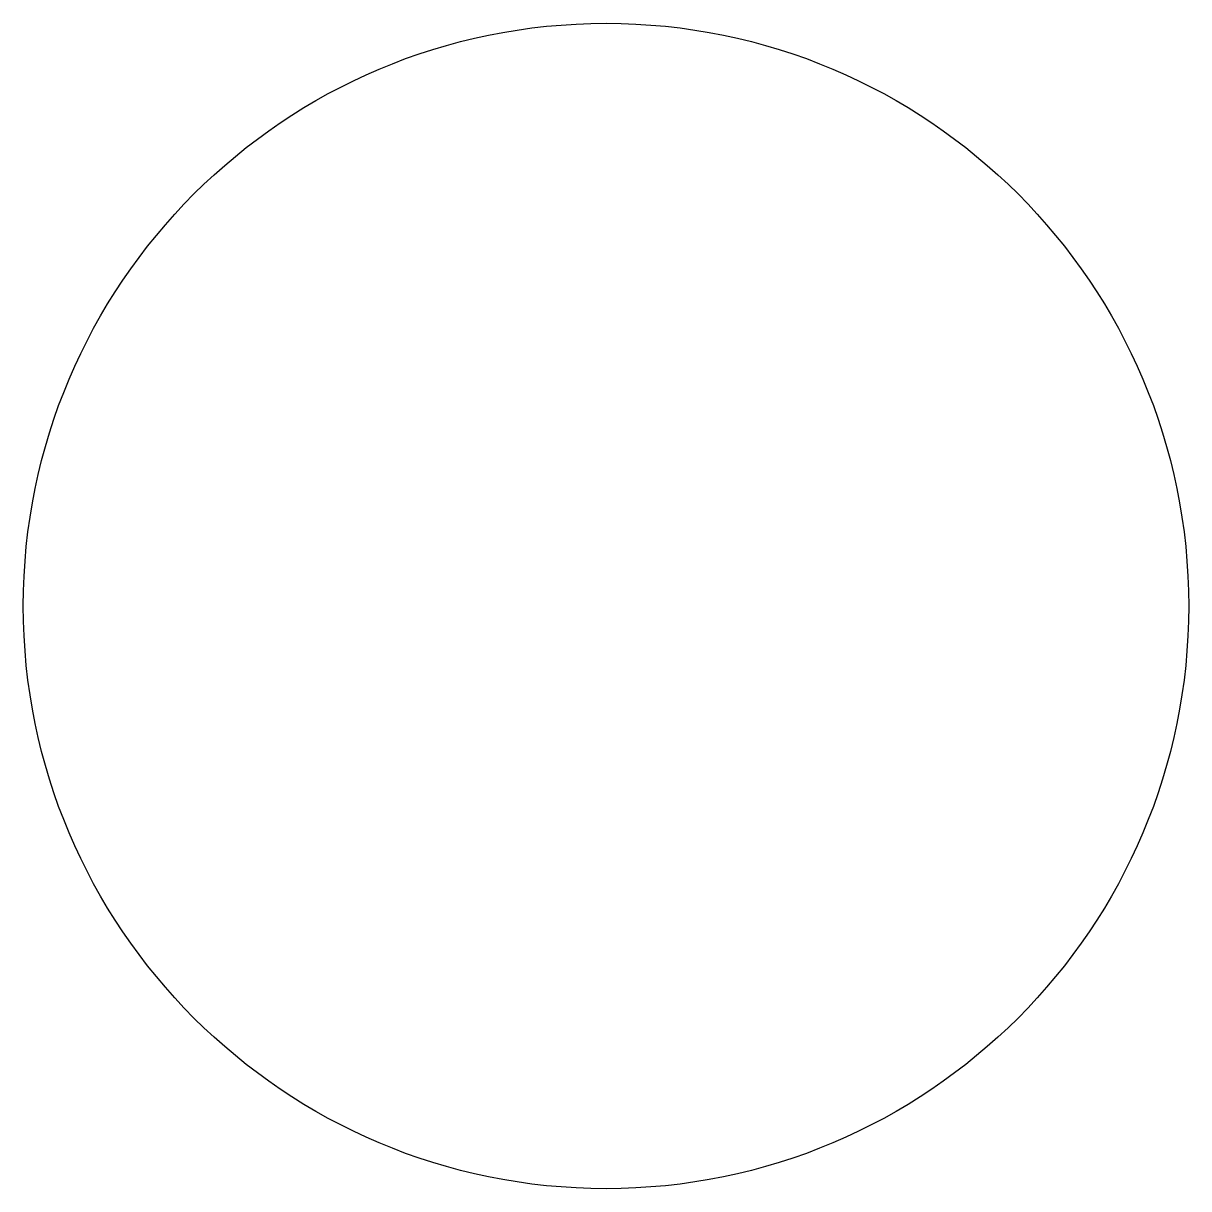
# Model space of a CAD drawing. Header units: millimetres. Extents: x -49 to -41, y -4 to 4.
import ezdxf

# ---------------------------------------------------------------- set-up
doc = ezdxf.new("R2010")
doc.units = ezdxf.units.MM
doc.layers.get('0').update_dxf_attribs({"linetype": 'CONTINUOUS'})

msp = doc.modelspace()

# ---------------------------------------------------------------- linework, layer by layer
msp.add_circle((-45, 0), 4)

doc.saveas('drawing.dxf')
